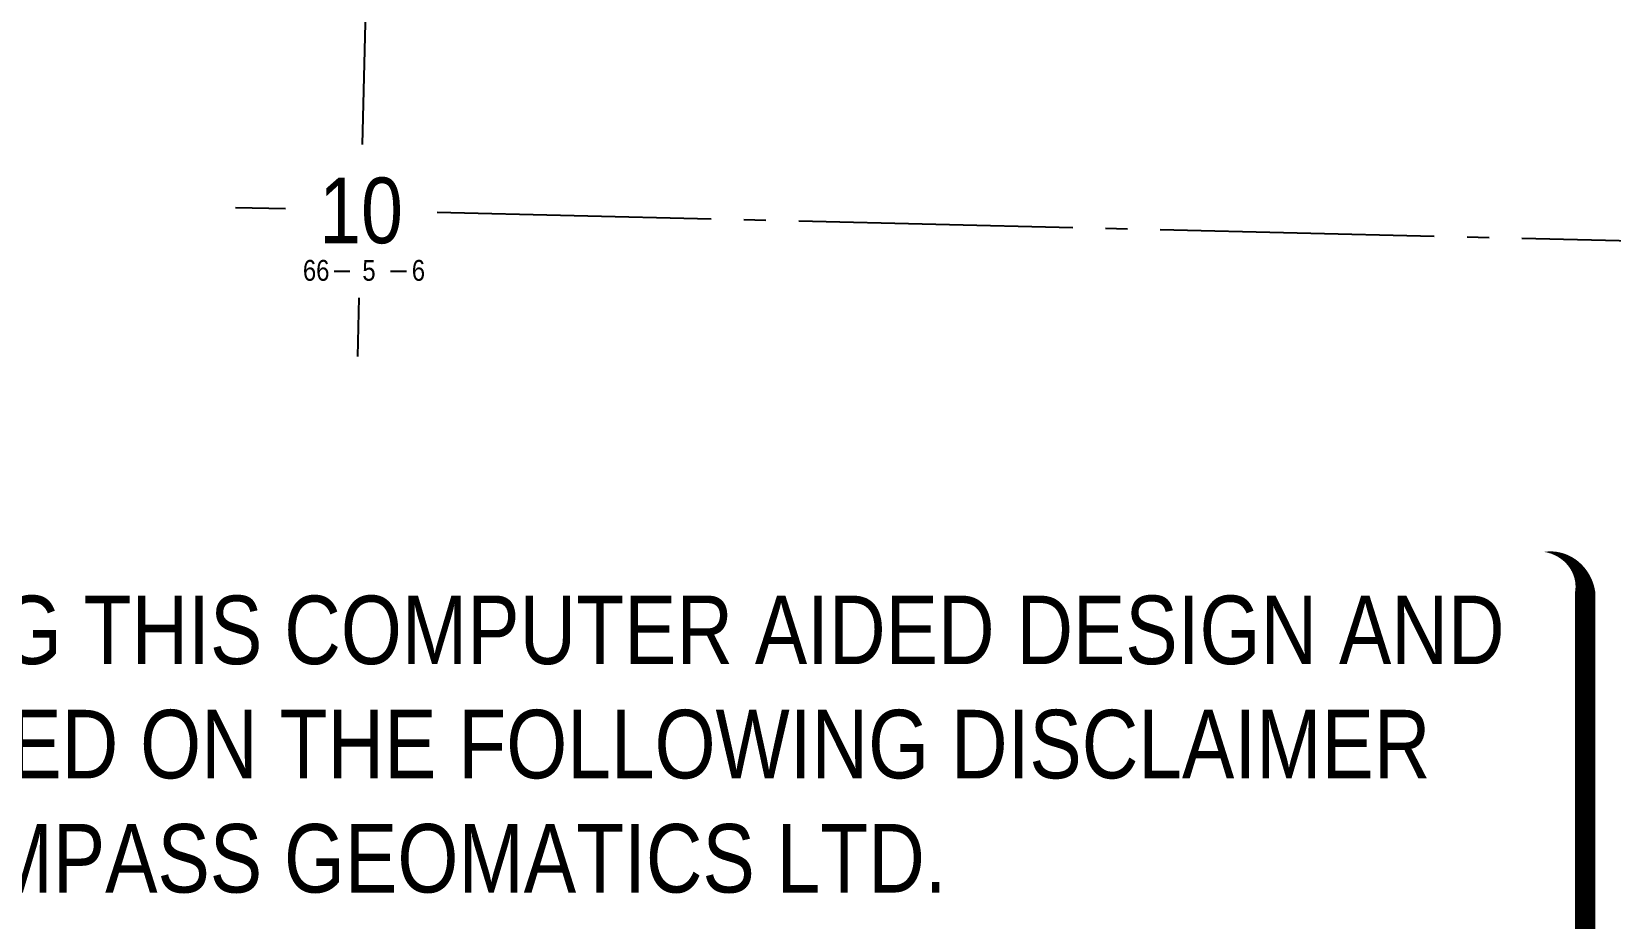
# Model space of a CAD drawing. Extents: x 390844 to 396105, y 6060704 to 6064255.
# Drawn here: x 392395 to 393116, y 6062134 to 6062539 of the extents above; entities that cross this region are included whole.
import ezdxf
from ezdxf.enums import TextEntityAlignment as Align

# ---------------------------------------------------------------- set-up
doc = ezdxf.new("R2010")
doc.units = 0
doc.header["$LTSCALE"] = 5
doc.linetypes.add('foc-QUARTERLINE', pattern=[33, 25, -3, 2, -3])
doc.layers.get('Defpoints').update_dxf_attribs({"color": 9})
for name, color, linetype in [('10', 1, 'Continuous'), ('9', 3, 'Continuous'), ('L-QSEC', 8, 'foc-QUARTERLINE'), ('L-SECLBL', 7, 'Continuous')]:
    doc.layers.add(name, color=color, linetype=linetype)
doc.layers.add('DISCLAIMER', color=7, linetype='Continuous', plot=False)
doc.styles.add('80', font='ARIALN.TTF', dxfattribs={"height": 10})
doc.styles.add('80L', font='ARIALN.TTF', dxfattribs={"height": 10})
doc.styles.add('SIMPLEX', font='ARIALN.TTF')

# ---------------------------------------------------------------- blocks, each defined once
blk = doc.blocks.new('L-SECLBL')
at = {"layer": '9', "color": 7}
for p, q in [((-5.08, -27.83), (-12.29, -27.83)), ((20.7, -27.83), (13.5, -27.83))]:
    blk.add_line(p, q, dxfattribs=at)
at = {"layer": '10', "color": 2, "style": 'SIMPLEX'}
blk.add_attdef('SEC', text='', height=30, dxfattribs=at).set_placement((0, 0), align=Align.MIDDLE)
at = {"layer": '10', "color": 5, "style": '80L'}
blk.add_attdef('TWP', text='', height=9.5, dxfattribs=at).set_placement((-14.43, -27.37), align=Align.MIDDLE_RIGHT)
blk.add_attdef('RGE', text='', height=9.5, dxfattribs=at).set_placement((3.62, -27.37), align=Align.MIDDLE_CENTER)
blk.add_attdef('MER', text='', height=9.5, dxfattribs=at).set_placement((23.17, -27.37), align=Align.MIDDLE_LEFT)
blk = doc.blocks.new('Disclaimer_Legal')
at = {"layer": 'DISCLAIMER', "color": 254, "flags": 128}
blk.add_lwpolyline([(-3612.9, -1104.6, 37.5, 37.5, 0), (4096.1, -1104.6, 37.5, 37.5, 0.414214), (4171.1, -1029.6, 37.5, 37.5, 0), (4171.1, 2078.7, 37.5, 0, 0.414214), (4096.1, 2153.7, 0, 0, 0), (-3612.9, 2153.7, 0, 0, 0.414214), (-3687.9, 2078.7, 0, 0, 0), (-3687.9, -1029.6, 0, 37.5, 0.414214)], format="xyseb", close=True, dxfattribs=at)
at = {"layer": 'DISCLAIMER', "color": 254, "insert": (241.6, 533.9), "char_height": 125, "width": 7717.568, "attachment_point": 5, "style": '80'}
blk.add_mtext('NOTICE TO THE CORPORATION, PERSON &/OR PERSONS REGARDING THIS COMPUTER AIDED DESIGN AND DRAFTING (CADD) FILES. ACCEPTANCE OF THE CADD DATA IS BASED ON THE FOLLOWING DISCLAIMER WHICH COVERS ALL CADD DATA RECIEVED FROM COMPASS GEOMATICS LTD.\\P{\\fArial Narrow|b1|i0|c0|p34;DISCLAIMER}\\PCOMPASS GEOMATICS LTD. MAKES NO REPRESENTATION OR WARRANTIES, EXPRESS OR IMPLIED, WITH RESPECT TO THE REUSE OF THE DATA PROVIDED HEREWITH, REGARDLESS OF ITS FORMAT OR THE MEANS OF ITS TRANSMISSION. THERE IS NO GUARANTEE OR REPRESENTATION TO THE USER AS TO THE ACCURACY, CURRENCY, SUITABILITY OR RELIABILITY OF THIS DATA FOR ANY PURPOSE. THE USER ACCEPTS THE DATA "AS IS", AND ASSUMES ALL RISKS ASSOCIATED WITH ITS USE. BY ACCEPTANCE OF THIS DATA, THE USER AGREES NOT TO TRANSMIT THIS DATA OR PROVIDE ACCESS OR ANY PART OF IT TO ANOTHER PARTY UNLESS THE USER SHALL INCLUDE WITH THE DATA A COPY OF THIS DISCLAIMER. COMPASS GEOMATICS LTD. ASSUMES NO RESPONSIBILITY FOR ACTUAL OR CONSEQUENTIAL DAMAGE AS A RESULT OF ANY USER\'S RELIANCE ON THIS DATA. THIS CADD FILE IS FOR ILLUSTRATION PURPOSES ONLY.\\PIF YOU REQUIRE MORE ACCURATE INFORMATION, PLEASE CONTACT DARCI ANGLEHART AT COMPASS GEOMATICS LTD. VIA EMAIL: darci.anglehart@compassgeomatics.ca OR CELL: 506-961-7292', dxfattribs=at)

msp = doc.modelspace()

# ---------------------------------------------------------------- linework, layer by layer
at = {"layer": 'L-QSEC'}
for p, q in [((392546.07, 6062487.44), (392564.48, 6063261.57)), ((392488.11, 6062458.83), (392510.86, 6062458.28)), ((392580.1, 6062456.63), (393346.46, 6062438.29)), ((392544.41, 6062417.49), (392543.78, 6062390.87))]:
    msp.add_line(p, q, dxfattribs=at)

# ---------------------------------------------------------------- block references
at = {"layer": 'Defpoints', "color": 3, "xscale": 0.25, "yscale": 0.25, "zscale": 0.25}
msp.add_blockref('Disclaimer_Legal', (392061.05, 6061763.25), dxfattribs=at)
at = {"layer": 'L-SECLBL', "color": 4, "xscale": 0.999597, "yscale": 0.999597, "zscale": 0.999597}
msp.add_blockref('L-SECLBL', (392545.36, 6062457.46), dxfattribs=at).add_auto_attribs({'SEC': '10', 'TWP': '66', 'RGE': '5', 'MER': '6'})

doc.saveas('drawing.dxf')
